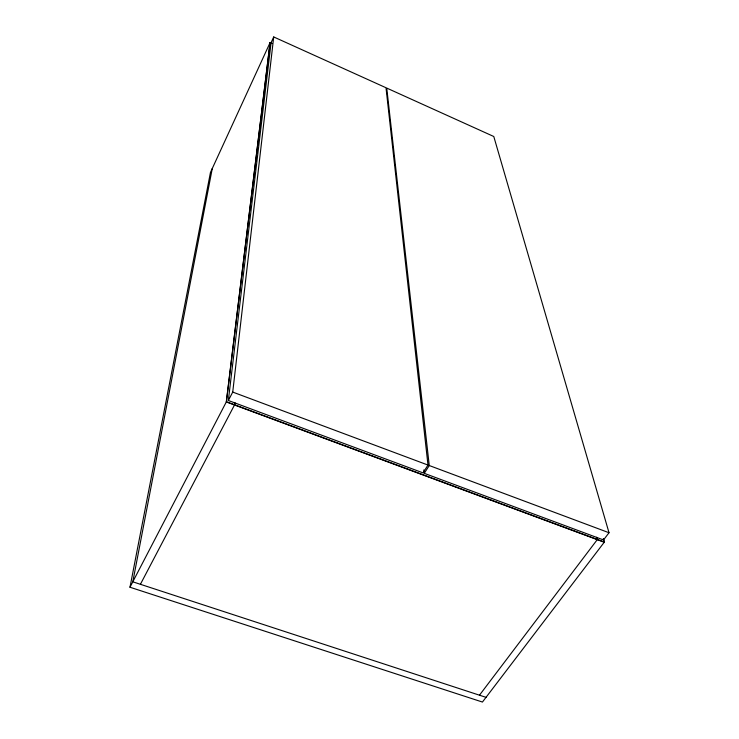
<?xml version="1.0" encoding="UTF-8"?>
<svg xmlns="http://www.w3.org/2000/svg" width="739" height="739" viewBox="0 0 739 739"><rect width="100%" height="100%" fill="white"/><g stroke="black" fill="none" stroke-linecap="round" stroke-linejoin="round"><path stroke-width="1.11" d="M234.873 402.478L234.614 404.778L140.41 584.3M228.342 400.501L232.73 392.076L273.716 36.95L386.007 87.747L427.992 465.062L423.004 472.858L228.342 400.501L271.111 42.613L273.716 36.95M603.421 538.731L604.373 542.066L482.438 702.05L129.981 587.237L226.42 401.73L270.104 42.576L271.961 43.407M212.269 168.51L132.808 581.815L486.031 697.339M129.981 587.237L210.458 172.464L270.104 42.576M424.26 473.329L429.257 465.533L386.746 88.08L493.781 136.503L609.019 532.736L603.523 539.96L424.26 473.329L423.89 469.884M479.472 695.187L597.398 539.47L596.779 537.253M226.42 401.73L604.373 542.066M604.225 542.25L226.3 401.951L270.04 42.723L271.887 43.555M232.73 392.076L427.992 465.062M429.257 465.533L609.019 532.736M603.283 538.916L603.911 541.142"/></g></svg>
